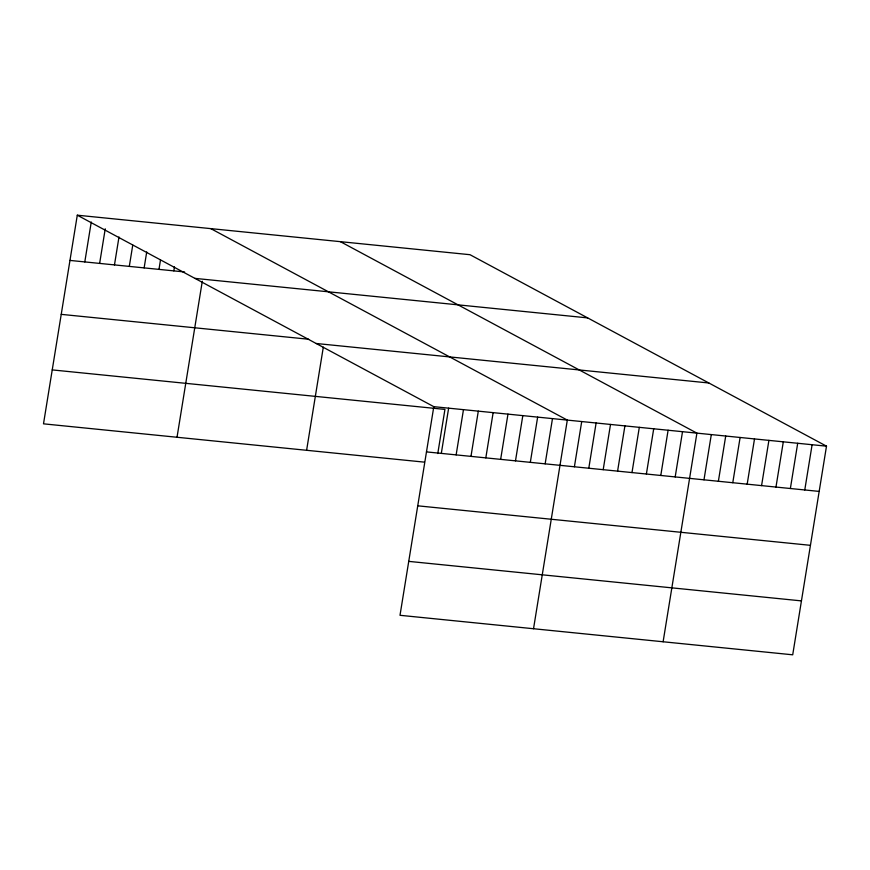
<?xml version="1.0" encoding="UTF-8"?>
<svg xmlns="http://www.w3.org/2000/svg" width="870" height="870" viewBox="0 0 870 870"><rect width="100%" height="100%" fill="white"/><g stroke="black" fill="none" stroke-linecap="round" stroke-linejoin="round"><path stroke-width="1.3" d="M77.289 215.194L433.804 406.671L400.004 615.297L792.711 654.805L826.5 446.169L469.996 254.703L77.289 215.194L43.5 423.831L424.419 462.144M84.803 261.924L91.263 222.013M99.637 263.414L105.237 228.821M114.47 264.904L118.994 236.966M129.304 266.394L132.751 245.112M144.137 267.884L146.725 251.93M158.982 269.385L160.482 260.065M173.815 270.875L174.457 266.883M177.023 437.262L202.297 281.217M306.61 450.29L323.314 347.13M437.784 453.531L444.94 409.411L52.233 369.902M441.308 453.39L448.637 408.16M456.141 454.879L463.471 409.65M470.974 456.38L478.304 411.14M485.819 457.87L493.138 412.641M500.652 459.36L507.971 414.131M515.486 460.85L522.816 415.621M530.319 462.351L537.649 417.111M545.153 463.84L552.483 418.611M533.528 628.727L567.316 420.101L210.812 228.625M574.396 466.777L581.715 421.548M588.794 468.223L596.113 422.994M603.193 469.68L610.512 424.44M617.591 471.127L624.91 425.898M631.99 472.573L639.309 427.344M646.388 474.019L653.707 428.79M660.787 475.466L668.106 430.237M675.185 476.923L682.515 431.683M663.114 641.766L696.913 433.14L340.398 241.664M703.982 479.816L711.312 434.587M718.381 481.262L725.711 436.033M732.779 482.709L740.109 437.479M747.178 484.166L754.507 438.926M761.576 485.612L768.906 440.383M775.975 487.059L783.304 441.829M790.373 488.505L797.703 443.276M804.772 489.951L812.101 444.722M69.97 260.424L184.603 271.962M194.934 278.378L587.641 317.887M61.226 314.353L308.632 339.235M316.147 343.487L708.854 382.985M433.804 406.671L826.5 446.169M426.474 451.9L819.17 491.409M417.741 505.818L810.438 545.327M408.737 561.378L801.444 600.887"/></g></svg>
